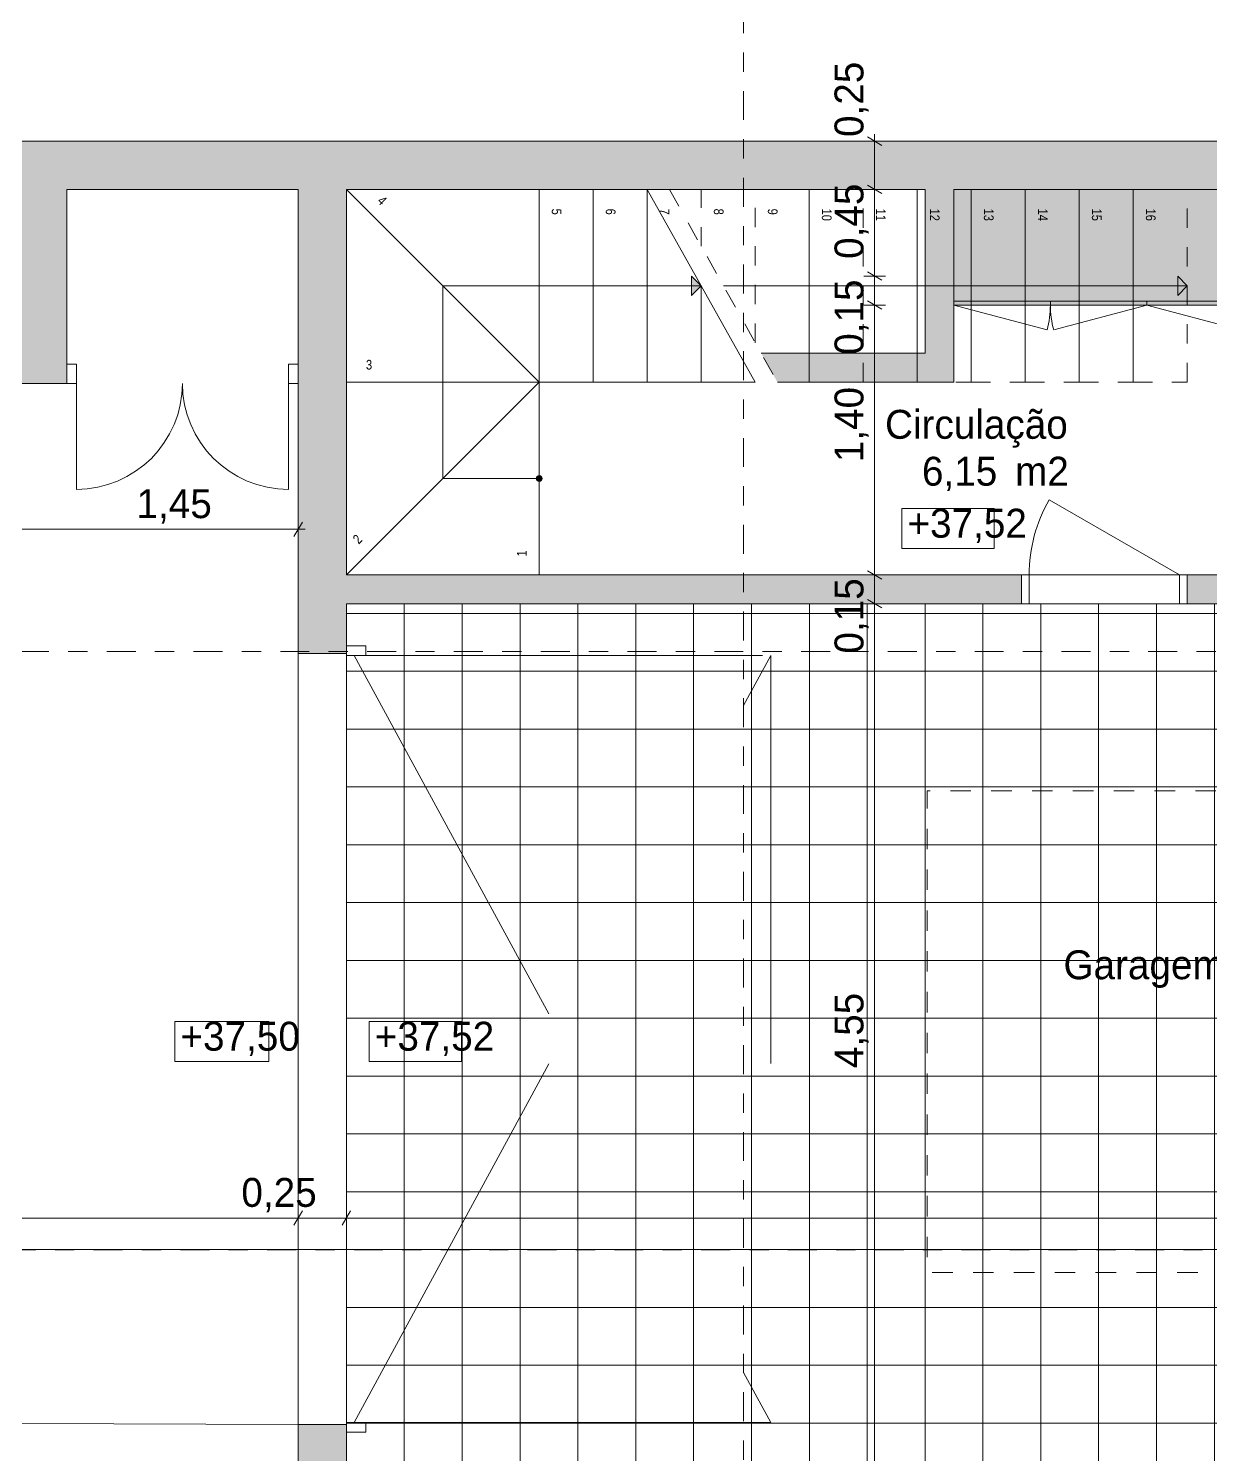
# Model space of a CAD drawing. Header units: metres. Extents: x -111189 to -108577, y -72951 to -72647.
# Drawn here: x -110740.71 to -110734.58, y -72934.82 to -72927.42 of the extents above; entities that cross this region are included whole.
import ezdxf

# ---------------------------------------------------------------- set-up
doc = ezdxf.new("R2010")
doc.units = ezdxf.units.M
doc.header["$MEASUREMENT"] = 0
doc.set_wipeout_variables(frame=1)
for name, pattern in [('Dashed', [0.423333, 0.211667, -0.211667]), ('Dot & Dashed', [0.670278, 0.3175, -0.176389, 0, -0.176389]), ('OTK - Tracejado', [0.08, 0.04, -0.04]), ('OTK - Traço Ponto', [0.2, 0.1, -0.05, 0, -0.05]), ('OTK - Traço Ponto CORTES_ALÇ', [0.6, 0.3, -0.15, 0, -0.15]), ('Wipeout_Contour', [1, 0, -1])]:
    doc.linetypes.add(name, pattern=pattern)
for name, color, linetype in [('Planta Piso -1_1_0', 7, 'Continuous'), ('Planta Piso -1_1_00 - DESENHO 2D', 7, 'Continuous'), ('Planta Piso -1_1_01 - TERRENO PROPOSTO', 7, 'Continuous'), ('Planta Piso -1_1_03 - COBERTURA', 7, 'Continuous'), ('Planta Piso -1_1_03 - LAJES', 7, 'Continuous'), ('Planta Piso -1_1_06 - ESCADA INTERIOR', 7, 'Continuous'), ('Planta Piso -1_1_06 - ESCADAS _ GUARDAS', 7, 'Continuous'), ('Planta Piso -1_1_07 - MUROS', 7, 'Continuous'), ('Planta Piso -1_1_08 - EQUIPAMENTO FIXO', 7, 'Continuous'), ('Planta Piso -1_1_11 - ZONA_ÁREA', 7, 'Continuous'), ('Planta Piso -1_1_12 - COTAS ALTIMÉTRICAS', 7, 'Continuous'), ('Planta Piso -1_1_12 - COTAS GERAIS', 7, 'Continuous'), ('Planta Piso -1_1_14 - CORTES.Marcadores', 7, 'Continuous')]:
    doc.layers.add(name, color=color, linetype=linetype)
doc.styles.add('ESTILO_GERADO_1', font='ARIALN.TTF')
doc.styles.add('ESTILO_GERADO_3', font='AGENCYR.TTF')

msp = doc.modelspace()

# ---------------------------------------------------------------- hatches: boundary and pattern name
at = {"layer": 'Planta Piso -1_1_03 - LAJES', "linetype": 'Continuous', "lineweight": 9, "transparency": 33554546}
h = msp.add_hatch(dxfattribs=at)
h.set_pattern_fill('GRID_30X30_0001', color=253, style=0, pattern_type=2)
h.set_pattern_definition([(4e-07, (-110739.05865, -72934.95392), (-2e-09, 0.3), []), (90, (-110739.05865, -72934.95392), (0.3, 2e-09), [])])
h.paths.add_polyline_path([(-110739.0587, -72934.9539), (-110734.0587, -72934.9539), (-110734.0587, -72937.6589), (-110729.6087, -72937.6589), (-110729.6087, -72928.2539), (-110731.6087, -72928.2539), (-110731.6087, -72930.4039), (-110732.6587, -72930.4039), (-110739.0587, -72930.4039)])
at = {"layer": 'Planta Piso -1_1_06 - ESCADA INTERIOR', "linetype": 'Continuous', "lineweight": 13}
for points in [[(-110737.2187, -72928.7539), (-110737.2687, -72928.7039), (-110737.2687, -72928.8039)], [(-110734.6987, -72928.7539), (-110734.7487, -72928.7039), (-110734.7487, -72928.8039)], [(-110738.0587, -72929.7389, 1), (-110738.0587, -72929.7689, 1)]]:
    msp.add_hatch(color=7, dxfattribs=at).paths.add_polyline_path(points)
at = {"layer": 'Planta Piso -1_1_06 - ESCADAS _ GUARDAS', "linetype": 'Continuous', "lineweight": 13}
for points in [[(-110739.3087, -72928.2847), (-110740.5087, -72928.2847), (-110740.5087, -72928.5647), (-110739.3087, -72928.5647)], [(-110739.9087, -72928.5647), (-110739.8587, -72928.5147), (-110739.9587, -72928.5147)], [(-110739.9087, -72928.5647), (-110739.8587, -72928.5147), (-110739.9587, -72928.5147)]]:
    msp.add_hatch(color=255, dxfattribs=at).paths.add_polyline_path(points)
at = {"layer": 'Planta Piso -1_1_07 - MUROS', "linetype": 'Continuous', "lineweight": 0, "true_color": 0x939598}
h = msp.add_hatch(color=252, dxfattribs=at)
h.paths.add_polyline_path([(-110736.32, -72928.0039), (-110736.5406, -72928.0039), (-110736.9991, -72928.0039), (-110736.9991, -72928.2539), (-110736.32, -72928.2539)])
h.paths.add_polyline_path([(-110732.2587, -72928.0039), (-110736.32, -72928.0039), (-110736.32, -72928.2539), (-110736.0587, -72928.2539), (-110732.2587, -72928.2539)])
h.paths.add_polyline_path([(-110733.7587, -72928.2539), (-110733.9087, -72928.2539), (-110733.9087, -72929.3439), (-110733.7587, -72929.3439), (-110733.7587, -72929.3219)])
h.paths.add_polyline_path([(-110731.6087, -72928.2539), (-110731.7587, -72928.2539), (-110731.7587, -72930.2539), (-110732.2587, -72930.2539), (-110732.2587, -72930.4039), (-110731.6087, -72930.4039), (-110731.6087, -72930.2539)])
h.paths.add_polyline_path([(-110732.2587, -72930.2539), (-110733.7587, -72930.2539), (-110733.7587, -72930.2039), (-110733.9087, -72930.2039), (-110733.9087, -72930.2139), (-110733.9087, -72930.2539), (-110734.6987, -72930.2539), (-110734.6987, -72930.4039), (-110732.6587, -72930.4039), (-110732.2587, -72930.4039)])
h.paths.add_polyline_path([(-110735.5587, -72930.2539), (-110735.5807, -72930.2539), (-110736.32, -72930.2539), (-110736.32, -72930.4039), (-110735.5587, -72930.4039)])
h.paths.add_polyline_path([(-110736.9991, -72930.2539), (-110738.0587, -72930.2539), (-110738.0587, -72930.2539), (-110739.0587, -72930.2539), (-110739.0587, -72930.4039), (-110736.9991, -72930.4039)])
h.paths.add_polyline_path([(-110736.32, -72930.2539), (-110736.3762, -72930.2539), (-110736.9991, -72930.2539), (-110736.9991, -72930.4039), (-110736.32, -72930.4039)])
h.paths.add_polyline_path([(-110731.1241, -72928.0039), (-110731.3748, -72928.0039), (-110732.2587, -72928.0039), (-110732.2587, -72928.2539), (-110731.1241, -72928.2539)])
h.paths.add_polyline_path([(-110729.3587, -72928.0039), (-110731.1241, -72928.0039), (-110731.1241, -72928.2539), (-110729.3587, -72928.2539)])
h.paths.add_polyline_path([(-110729.3587, -72928.2539), (-110729.6087, -72928.2539), (-110729.6087, -72930.6507), (-110729.3587, -72930.6507)])
h.paths.add_polyline_path([(-110729.3587, -72930.6507), (-110729.6087, -72930.6507), (-110729.6087, -72933.5902), (-110729.3587, -72933.5902)])
h.paths.add_polyline_path([(-110729.3587, -72933.5902), (-110729.6087, -72933.5902), (-110729.6087, -72933.6465), (-110729.6087, -72933.7544), (-110729.3587, -72933.7544)])
h.paths.add_polyline_path([(-110729.3587, -72937.6589), (-110729.3587, -72935.2039), (-110729.3587, -72935.0343), (-110729.3587, -72933.7544), (-110729.6087, -72933.7544), (-110729.6087, -72935.2039), (-110729.6087, -72937.6589), (-110730.7091, -72937.6589), (-110730.7091, -72937.6989), (-110730.7091, -72937.7589), (-110730.7091, -72937.9089), (-110729.3587, -72937.9089)])
h.paths.add_polyline_path([(-110732.708, -72937.7589), (-110732.708, -72937.6989), (-110732.708, -72937.6589), (-110734.0587, -72937.6589), (-110734.0587, -72934.9539), (-110735.0987, -72934.9539), (-110735.0987, -72935.1039), (-110734.3087, -72935.1039), (-110734.3087, -72937.9039), (-110735.6842, -72937.9039), (-110735.6842, -72937.9439), (-110735.6842, -72938.0039), (-110735.6842, -72938.1539), (-110734.3087, -72938.1539), (-110734.0587, -72938.1539), (-110734.0587, -72937.9089), (-110732.708, -72937.9089)])
h.paths.add_polyline_path([(-110737.6831, -72938.0039), (-110737.6831, -72937.9439), (-110737.6831, -72937.9039), (-110739.0587, -72937.9039), (-110739.0587, -72937.392), (-110739.0987, -72937.392), (-110739.1587, -72937.392), (-110739.3087, -72937.392), (-110739.3087, -72938.1512), (-110739.1587, -72938.1512), (-110737.6831, -72938.1535)])
h.paths.add_polyline_path([(-110731.1249, -72933.4428), (-110731.1249, -72931.7371), (-110731.4197, -72931.7371), (-110731.4197, -72933.4428)], flags=9)
h.paths.add_polyline_path([(-110729.9525, -72933.6263), (-110729.6031, -72933.6263), (-110729.6031, -72933.3315), (-110729.9525, -72933.3315)], flags=9)
h.paths.add_polyline_path([(-110740.1458, -72936.8647), (-110739.8354, -72936.8647), (-110739.8354, -72936.5699), (-110740.1458, -72936.5699)], flags=9)
h.paths.add_polyline_path([(-110739.5481, -72938.3731), (-110739.5481, -72938.0232), (-110739.8428, -72938.0232), (-110739.8428, -72938.3731)], flags=9)
h.paths.add_polyline_path([(-110740.1458, -72939.0785), (-110739.8354, -72939.0785), (-110739.8354, -72938.7837), (-110740.1458, -72938.7837)], flags=9)
h.paths.add_polyline_path([(-110738.6592, -72939.0785), (-110738.3464, -72939.0785), (-110738.3464, -72938.7837), (-110738.6592, -72938.7837)], flags=9)
h.paths.add_polyline_path([(-110740.6773, -72938.6408), (-110740.5886, -72938.6408), (-110740.5886, -72938.5367), (-110740.6773, -72938.5367)], flags=9)
h.paths.add_polyline_path([(-110740.6773, -72938.9208), (-110740.5886, -72938.9208), (-110740.5886, -72938.8167), (-110740.6773, -72938.8167)], flags=9)
h = msp.add_hatch(color=252, dxfattribs=at)
h.paths.add_polyline_path([(-110739.3087, -72928.0039), (-110740.5087, -72928.0039), (-110740.5087, -72928.2539), (-110739.3087, -72928.2539)])
h.paths.add_polyline_path([(-110739.0587, -72928.0039), (-110739.3087, -72928.0039), (-110739.3087, -72928.0047), (-110739.3087, -72928.2539), (-110739.0587, -72928.2539)])
h.paths.add_polyline_path([(-110739.0587, -72928.2539), (-110739.3087, -72928.2539), (-110739.3087, -72928.2847), (-110739.3087, -72930.6613), (-110739.0587, -72930.6613)])
h.paths.add_polyline_path([(-110736.9991, -72928.0039), (-110738.0847, -72928.0039), (-110739.0587, -72928.0039), (-110739.0587, -72928.2539), (-110738.0587, -72928.2539), (-110737.7787, -72928.2539), (-110737.4987, -72928.2539), (-110736.9991, -72928.2539)])
msp.add_hatch(color=252, dxfattribs=at).paths.add_polyline_path([(-110740.5087, -72928.2539), (-110740.7587, -72928.2539), (-110740.7587, -72929.2604), (-110740.5087, -72929.2604)])
h = msp.add_hatch(color=252, dxfattribs=at)
h.paths.add_polyline_path([(-110736.6587, -72929.1039), (-110736.908, -72929.1039), (-110736.824, -72929.2539), (-110736.6587, -72929.2539)])
h.paths.add_polyline_path([(-110736.3787, -72929.1039), (-110736.6587, -72929.1039), (-110736.6587, -72929.2539), (-110736.3787, -72929.2539)])
h.paths.add_polyline_path([(-110736.32, -72929.1039), (-110736.3787, -72929.1039), (-110736.3787, -72929.2539), (-110736.32, -72929.2539)])
h.paths.add_polyline_path([(-110736.0987, -72929.1039), (-110736.32, -72929.1039), (-110736.32, -72929.2539), (-110736.0987, -72929.2539)])
h.paths.add_polyline_path([(-110736.0587, -72929.1039), (-110736.0987, -72929.1039), (-110736.0987, -72929.2539), (-110736.0587, -72929.2539)])
h.paths.add_polyline_path([(-110735.9087, -72928.8539), (-110735.9087, -72928.8539), (-110735.9087, -72928.8339), (-110735.9087, -72928.7539), (-110736.0587, -72928.7539), (-110736.0587, -72929.2539), (-110735.9087, -72929.2539)])
h.paths.add_polyline_path([(-110735.9087, -72928.2539), (-110736.0587, -72928.2539), (-110736.0587, -72928.7539), (-110735.9087, -72928.7539)])
h.paths.add_polyline_path([(-110736.2839, -72929.1614), (-110736.2839, -72928.8486), (-110736.5787, -72928.8486), (-110736.5787, -72929.1614)], flags=9)
h.paths.add_polyline_path([(-110736.0605, -72928.3353), (-110736.0605, -72928.424), (-110735.9564, -72928.424), (-110735.9564, -72928.3353)], flags=9)
h = msp.add_hatch(color=252, dxfattribs=at)
h.paths.add_polyline_path([(-110739.0587, -72934.6613), (-110739.3087, -72934.6613), (-110739.3087, -72934.9539), (-110739.0587, -72934.9539)])
h.paths.add_polyline_path([(-110736.9991, -72934.9539), (-110739.3087, -72934.9539), (-110739.3087, -72935.1039), (-110736.9991, -72935.1039)])
h.paths.add_polyline_path([(-110736.32, -72934.9539), (-110736.9991, -72934.9539), (-110736.9991, -72935.1039), (-110736.32, -72935.1039)])
h.paths.add_polyline_path([(-110735.9587, -72934.9539), (-110736.32, -72934.9539), (-110736.32, -72935.1039), (-110735.9587, -72935.1039)])
h.paths.add_polyline_path([(-110739.0587, -72935.1039), (-110739.3087, -72935.1039), (-110739.3087, -72935.6158), (-110739.1587, -72935.6158), (-110739.0987, -72935.6158), (-110739.0587, -72935.6158)])
at = {"layer": 'Planta Piso -1_1_08 - EQUIPAMENTO FIXO', "linetype": 'Continuous', "lineweight": 13}
msp.add_hatch(color=254, dxfattribs=at).paths.add_polyline_path([(-110735.9087, -72928.8539), (-110733.9087, -72928.8539), (-110733.9087, -72928.2539), (-110735.9087, -72928.2539)])

# ---------------------------------------------------------------- linework, layer by layer
at = {"layer": 'Planta Piso -1_1_0', "color": 7, "linetype": 'Continuous', "lineweight": 13, "ltscale": 1000}
for p, q in [((-110734.7387, -72930.2539), (-110735.4142, -72929.8639)), ((-110735.5587, -72930.2539), (-110735.5807, -72930.2539)), ((-110735.5587, -72930.2539), (-110735.5807, -72930.2539)), ((-110735.5587, -72930.2539), (-110735.5807, -72930.2539)), ((-110735.5587, -72930.4039), (-110735.5587, -72930.2539)), ((-110735.5187, -72930.2539), (-110735.5587, -72930.2539)), ((-110735.5587, -72930.2539), (-110735.5587, -72930.4039)), ((-110735.5587, -72930.4039), (-110735.5587, -72930.2539)), ((-110735.5587, -72930.4039), (-110735.5587, -72930.2539)), ((-110735.5187, -72930.4039), (-110735.5187, -72930.2539)), ((-110734.6987, -72930.2539), (-110734.7387, -72930.2539)), ((-110734.7387, -72930.2539), (-110734.7387, -72930.4039)), ((-110734.6987, -72930.2539), (-110734.6767, -72930.2539)), ((-110734.6987, -72930.4039), (-110734.6987, -72930.2539)), ((-110734.6987, -72930.4039), (-110734.6987, -72930.2539)), ((-110734.6987, -72930.4039), (-110734.6987, -72930.2539)), ((-110734.6987, -72930.4039), (-110734.6987, -72930.2539)), ((-110734.6987, -72930.2539), (-110734.6767, -72930.2539)), ((-110734.6987, -72930.2539), (-110734.6767, -72930.2539)), ((-110735.5587, -72930.4039), (-110735.5687, -72930.4039)), ((-110735.5587, -72930.4039), (-110735.5687, -72930.4039)), ((-110735.5587, -72930.4039), (-110735.5687, -72930.4039)), ((-110735.5587, -72930.4039), (-110735.5187, -72930.4039)), ((-110734.7387, -72930.4039), (-110734.6987, -72930.4039)), ((-110734.6987, -72930.4039), (-110734.6887, -72930.4039)), ((-110734.6987, -72930.4039), (-110734.6887, -72930.4039)), ((-110734.6987, -72930.4039), (-110734.6887, -72930.4039)), ((-110738.9587, -72930.6213), (-110739.0587, -72930.6213)), ((-110739.0587, -72930.6213), (-110739.0587, -72930.6713)), ((-110739.0587, -72930.6713), (-110738.9587, -72930.6713)), ((-110739.0587, -72934.6513), (-110739.0587, -72930.6713)), ((-110738.9587, -72930.6713), (-110738.9587, -72930.6213)), ((-110739.0587, -72934.6513), (-110739.0587, -72934.7013)), ((-110738.9587, -72934.6513), (-110739.0587, -72934.6513)), ((-110738.9587, -72934.7013), (-110738.9587, -72934.6513)), ((-110739.0587, -72934.7013), (-110738.9587, -72934.7013))]:
    msp.add_line(p, q, dxfattribs=at)
at = {"layer": 'Planta Piso -1_1_0', "color": 7, "linetype": 'Dashed', "lineweight": 13, "ltscale": 10}
for p, q in [((-110739.0187, -72930.6713), (-110736.8587, -72930.6713)), ((-110739.0187, -72934.6513), (-110736.8587, -72930.6713)), ((-110739.0187, -72930.6713), (-110736.8587, -72934.6513)), ((-110736.8587, -72930.6713), (-110736.8587, -72934.6513)), ((-110736.8587, -72934.6513), (-110739.0187, -72934.6513))]:
    msp.add_line(p, q, dxfattribs=at)
at = {"layer": 'Planta Piso -1_1_0', "color": 7, "linetype": 'Continuous', "lineweight": 13, "ltscale": 1000, "flags": 128}
for points in [[(-110729.6087, -72928.0039), (-110739.0587, -72928.0039)], [(-110739.0587, -72928.2539), (-110736.0587, -72928.2539)], [(-110739.0587, -72930.2539), (-110739.0587, -72928.2539)], [(-110736.0587, -72928.2539), (-110736.0587, -72929.1039)], [(-110735.9087, -72928.2539), (-110733.9087, -72928.2539)], [(-110735.9087, -72928.8539), (-110735.9087, -72928.2539)], [(-110735.9087, -72928.2539), (-110735.9087, -72929.2539)], [(-110738.0587, -72929.2539), (-110738.0587, -72928.8539)], [(-110736.0587, -72929.1039), (-110736.908, -72929.1039)], [(-110738.0587, -72929.2539), (-110738.2087, -72929.2539)], [(-110735.9087, -72929.2539), (-110736.824, -72929.2539)], [(-110735.5587, -72930.2539), (-110739.0587, -72930.2539)], [(-110733.9087, -72930.2539), (-110734.6987, -72930.2539)], [(-110739.0587, -72930.4039), (-110735.5587, -72930.4039)], [(-110739.0587, -72930.6613), (-110739.0587, -72930.4039)], [(-110734.6987, -72930.4039), (-110731.6087, -72930.4039)], [(-110739.0587, -72934.9539), (-110739.0587, -72934.6613)]]:
    msp.add_lwpolyline(points, dxfattribs=at)
at = {"layer": 'Planta Piso -1_1_0', "color": 7, "linetype": 'Continuous', "lineweight": 13, "ltscale": 1000}
msp.add_arc((-110734.7387, -72930.2539), 0.78, 150, 180, dxfattribs=at)
at = {"layer": 'Planta Piso -1_1_00 - DESENHO 2D', "color": 252, "linetype": 'Dashed', "lineweight": 9, "ltscale": 0.5, "flags": 128}
msp.add_lwpolyline([(-110731.0467, -72933.8734), (-110736.0467, -72933.8734), (-110736.0467, -72931.3734), (-110731.0467, -72931.3734)], close=True, dxfattribs=at)
at = {"layer": 'Planta Piso -1_1_01 - TERRENO PROPOSTO', "color": 7, "linetype": 'Continuous', "lineweight": 13, "ltscale": 10, "flags": 128}
msp.add_lwpolyline([(-110740.9692, -72928.0039), (-110740.5087, -72928.0039), (-110739.3046, -72928.0039), (-110739.0627, -72928.0039), (-110738.859, -72928.0039), (-110738.4353, -72928.0039), (-110738.0847, -72928.0039), (-110736.977, -72928.0039), (-110736.8102, -72928.0039), (-110736.5406, -72928.0039), (-110735.5129, -72928.0039), (-110735.2387, -72928.0039), (-110735.0953, -72928.0039), (-110734.8694, -72928.0039), (-110734.6443, -72928.0039), (-110734.4991, -72928.0039)], dxfattribs=at)
at = {"layer": 'Planta Piso -1_1_03 - COBERTURA', "color": 7, "linetype": 'Dot & Dashed', "lineweight": 13, "ltscale": 10}
for p, q in [((-110739.0587, -72930.2539), (-110739.0587, -72929.8539)), ((-110739.0587, -72933.7539), (-110739.0587, -72930.4039))]:
    msp.add_line(p, q, dxfattribs=at)
at = {"layer": 'Planta Piso -1_1_03 - LAJES', "color": 7, "linetype": 'Continuous', "lineweight": 13, "ltscale": 1000, "flags": 128}
for points in [[(-110739.3087, -72928.0039), (-110739.3087, -72928.0039), (-110729.3587, -72928.0039), (-110729.3587, -72937.9089), (-110734.0587, -72937.9089), (-110734.0587, -72938.1627), (-110739.3087, -72938.1627), (-110739.3087, -72928.2539)], [(-110736.0587, -72928.2539), (-110739.0587, -72928.2539), (-110739.0587, -72930.2539), (-110733.9087, -72930.2539), (-110733.9087, -72928.2539), (-110735.9087, -72928.2539)]]:
    msp.add_lwpolyline(points, dxfattribs=at)
msp.add_lwpolyline([(-110739.0587, -72934.9539), (-110734.0587, -72934.9539), (-110734.0587, -72937.6589), (-110729.6087, -72937.6589), (-110729.6087, -72928.2539), (-110731.6087, -72928.2539), (-110731.6087, -72930.4039), (-110732.6587, -72930.4039), (-110739.0587, -72930.4039)], close=True, dxfattribs=at)
at = {"layer": 'Planta Piso -1_1_06 - ESCADA INTERIOR', "color": 7, "linetype": 'Continuous', "lineweight": 13, "ltscale": 1000}
for p, q in [((-110739.0587, -72928.2539), (-110739.0587, -72929.2539)), ((-110738.0587, -72929.2539), (-110739.0587, -72928.2539)), ((-110738.0587, -72928.2539), (-110739.0587, -72928.2539)), ((-110739.0587, -72928.2539), (-110738.0587, -72929.2539)), ((-110738.0587, -72929.2539), (-110738.0587, -72928.2539)), ((-110738.0587, -72928.2539), (-110738.0587, -72929.2539)), ((-110737.7787, -72928.2539), (-110738.0587, -72928.2539)), ((-110737.7787, -72929.2539), (-110737.7787, -72928.2539)), ((-110737.4987, -72928.2539), (-110737.7787, -72928.2539)), ((-110737.7787, -72928.2539), (-110737.7787, -72929.2539)), ((-110737.4987, -72929.2539), (-110737.4987, -72928.2539)), ((-110737.4987, -72928.2539), (-110737.4987, -72929.2539)), ((-110738.5587, -72929.7539), (-110738.5587, -72928.7539)), ((-110738.5587, -72928.7539), (-110737.2187, -72928.7539)), ((-110737.2187, -72929.2539), (-110737.2187, -72928.7539)), ((-110737.2187, -72928.7539), (-110737.2187, -72929.2539)), ((-110738.0587, -72929.2539), (-110739.0587, -72930.2539)), ((-110739.0587, -72929.2539), (-110739.0587, -72930.2539)), ((-110739.0587, -72930.2539), (-110738.0587, -72929.2539)), ((-110738.0587, -72929.2539), (-110739.0587, -72929.2539)), ((-110739.0587, -72929.2539), (-110738.0587, -72929.2539)), ((-110738.0587, -72930.2539), (-110738.0587, -72929.2539)), ((-110738.0587, -72929.2539), (-110738.0586, -72929.2539)), ((-110738.0586, -72929.2539), (-110737.7787, -72929.2539)), ((-110737.7787, -72929.2539), (-110737.4987, -72929.2539)), ((-110737.4987, -72929.2539), (-110737.2187, -72929.2539)), ((-110737.2187, -72929.2539), (-110736.9387, -72929.2539)), ((-110738.0587, -72929.7539), (-110738.5587, -72929.7539)), ((-110739.0587, -72930.2539), (-110738.0587, -72930.2539))]:
    msp.add_line(p, q, dxfattribs=at)
at = {"layer": 'Planta Piso -1_1_06 - ESCADA INTERIOR', "color": 7, "linetype": 'OTK - Traço Ponto', "lineweight": 13, "ltscale": 1000}
msp.add_line((-110737.4987, -72928.2539), (-110736.9387, -72929.2539), dxfattribs=at)
at = {"layer": 'Planta Piso -1_1_06 - ESCADA INTERIOR', "color": 7, "linetype": 'OTK - Tracejado', "lineweight": 5, "ltscale": 1000}
for p, q in [((-110737.2187, -72928.2539), (-110737.384, -72928.2539)), ((-110736.9387, -72928.2539), (-110737.2187, -72928.2539)), ((-110736.6587, -72928.2539), (-110736.9387, -72928.2539)), ((-110736.3787, -72928.2539), (-110736.6587, -72928.2539)), ((-110736.0987, -72928.2539), (-110736.3787, -72928.2539)), ((-110736.0587, -72928.2539), (-110736.0987, -72928.2539)), ((-110735.8187, -72928.2539), (-110735.9087, -72928.2539)), ((-110735.5387, -72928.2539), (-110735.8187, -72928.2539)), ((-110735.2587, -72928.2539), (-110735.5387, -72928.2539)), ((-110734.9787, -72928.2539), (-110735.2587, -72928.2539)), ((-110734.6987, -72928.2539), (-110734.9787, -72928.2539)), ((-110737.104, -72928.7539), (-110734.9787, -72928.7539)), ((-110734.9787, -72928.7539), (-110734.6987, -72928.7539))]:
    msp.add_line(p, q, dxfattribs=at)
at = {"layer": 'Planta Piso -1_1_06 - ESCADA INTERIOR', "color": 7, "linetype": 'OTK - Traço Ponto', "lineweight": 5, "ltscale": 0.5}
for p, q in [((-110737.384, -72928.2539), (-110736.824, -72929.2539)), ((-110737.2187, -72928.5493), (-110737.2187, -72928.2539)), ((-110736.9387, -72929.0493), (-110736.9387, -72928.2539)), ((-110736.6587, -72929.2539), (-110736.6587, -72928.2539)), ((-110736.6587, -72928.2539), (-110736.6587, -72929.2539)), ((-110736.3787, -72929.2539), (-110736.3787, -72928.2539)), ((-110736.0987, -72929.2539), (-110736.0987, -72928.2539)), ((-110736.0987, -72928.2539), (-110736.0987, -72929.2539)), ((-110735.8187, -72929.2539), (-110735.8187, -72928.2539)), ((-110735.8187, -72928.2539), (-110735.8187, -72929.2539)), ((-110735.5387, -72929.2539), (-110735.5387, -72928.2539)), ((-110735.5387, -72928.2539), (-110735.5387, -72929.2539)), ((-110735.2587, -72929.2539), (-110735.2587, -72928.2539)), ((-110735.2587, -72928.2539), (-110735.2587, -72929.2539)), ((-110734.9787, -72929.2539), (-110734.9787, -72928.2539)), ((-110734.9787, -72928.2539), (-110734.9787, -72929.2539)), ((-110734.6987, -72929.2539), (-110734.6987, -72928.2539)), ((-110736.824, -72929.2539), (-110736.6587, -72929.2539)), ((-110736.6587, -72929.2539), (-110736.3787, -72929.2539)), ((-110736.3787, -72929.2539), (-110736.0987, -72929.2539)), ((-110736.0987, -72929.2539), (-110735.8187, -72929.2539)), ((-110735.8187, -72929.2539), (-110735.5387, -72929.2539)), ((-110735.5387, -72929.2539), (-110735.2587, -72929.2539)), ((-110735.2587, -72929.2539), (-110734.9787, -72929.2539)), ((-110734.9787, -72929.2539), (-110734.6987, -72929.2539))]:
    msp.add_line(p, q, dxfattribs=at)
at = {"layer": 'Planta Piso -1_1_06 - ESCADA INTERIOR', "color": 7, "linetype": 'Continuous', "lineweight": 13, "ltscale": 1000, "flags": 128}
msp.add_lwpolyline([(-110737.2187, -72928.7539), (-110737.2687, -72928.7039), (-110737.2687, -72928.8039)], close=True, dxfattribs=at)
at = {"layer": 'Planta Piso -1_1_06 - ESCADA INTERIOR', "color": 7, "linetype": 'OTK - Tracejado', "lineweight": 5, "ltscale": 1000, "flags": 128}
msp.add_lwpolyline([(-110734.6987, -72928.7539), (-110734.7487, -72928.7039), (-110734.7487, -72928.8039)], close=True, dxfattribs=at)
at = {"layer": 'Planta Piso -1_1_06 - ESCADA INTERIOR', "color": 7, "linetype": 'Continuous', "lineweight": 13, "ltscale": 1000, "flags": 128}
msp.add_lwpolyline([(-110738.0587, -72929.7389, 1), (-110738.0587, -72929.7689, 1)], format="xyb", close=True, dxfattribs=at)
at = {"layer": 'Planta Piso -1_1_06 - ESCADAS _ GUARDAS', "color": 7, "linetype": 'Continuous', "lineweight": 13, "ltscale": 1000}
for p, q in [((-110739.3087, -72928.0039), (-110739.3087, -72928.0047)), ((-110740.5087, -72928.2539), (-110740.5087, -72928.2847)), ((-110740.5087, -72928.2847), (-110739.3087, -72928.2847)), ((-110739.3087, -72928.2847), (-110740.5087, -72928.2847)), ((-110740.5087, -72928.2847), (-110740.5087, -72928.5647)), ((-110739.9087, -72928.2847), (-110739.9087, -72928.5647)), ((-110739.3087, -72928.2847), (-110739.3087, -72928.2539)), ((-110739.3087, -72928.5647), (-110739.3087, -72928.2847)), ((-110740.5087, -72928.5647), (-110739.3087, -72928.5647))]:
    msp.add_line(p, q, dxfattribs=at)
at = {"layer": 'Planta Piso -1_1_06 - ESCADAS _ GUARDAS', "color": 7, "linetype": 'OTK - Tracejado', "lineweight": 5, "ltscale": 1000}
msp.add_line((-110739.9087, -72928.2847), (-110739.9087, -72928.5647), dxfattribs=at)
at = {"layer": 'Planta Piso -1_1_06 - ESCADAS _ GUARDAS', "color": 7, "linetype": 'Continuous', "lineweight": 13, "ltscale": 1000, "flags": 128}
msp.add_lwpolyline([(-110739.9087, -72928.5647), (-110739.8587, -72928.5147), (-110739.9587, -72928.5147)], close=True, dxfattribs=at)
at = {"layer": 'Planta Piso -1_1_06 - ESCADAS _ GUARDAS', "color": 7, "linetype": 'OTK - Tracejado', "lineweight": 5, "ltscale": 1000, "flags": 128}
msp.add_lwpolyline([(-110739.9087, -72928.5647), (-110739.8587, -72928.5147), (-110739.9587, -72928.5147)], close=True, dxfattribs=at)
at = {"layer": 'Planta Piso -1_1_08 - EQUIPAMENTO FIXO', "color": 7, "linetype": 'Continuous', "lineweight": 13, "ltscale": 1000}
for p, q in [((-110735.9087, -72928.8339), (-110733.9087, -72928.8339)), ((-110735.9087, -72928.8539), (-110735.9087, -72928.8339)), ((-110735.9087, -72928.8539), (-110735.4257, -72928.9833)), ((-110735.4087, -72928.8539), (-110735.4087, -72928.8339)), ((-110734.9087, -72928.8539), (-110735.3916, -72928.9833)), ((-110734.9087, -72928.8539), (-110734.9087, -72928.8339)), ((-110734.9087, -72928.8539), (-110734.4257, -72928.9833))]:
    msp.add_line(p, q, dxfattribs=at)
at = {"layer": 'Planta Piso -1_1_08 - EQUIPAMENTO FIXO', "color": 7, "linetype": 'Continuous', "lineweight": 13, "ltscale": 1000, "flags": 128}
msp.add_lwpolyline([(-110735.9087, -72928.8539), (-110733.9087, -72928.8539), (-110733.9087, -72928.2539), (-110735.9087, -72928.2539)], close=True, dxfattribs=at)
at = {"layer": 'Planta Piso -1_1_08 - EQUIPAMENTO FIXO', "color": 7, "linetype": 'Continuous', "lineweight": 13, "ltscale": 1000}
for centre, start, end in [((-110735.9087, -72928.8539), 345, 360), ((-110734.9087, -72928.8539), 180, 195)]:
    msp.add_arc(centre, 0.5, start, end, dxfattribs=at)
at = {"layer": 'Planta Piso -1_1_12 - COTAS ALTIMÉTRICAS', "color": 7, "linetype": 'Continuous', "lineweight": 5, "ltscale": 1000, "flags": 128}
for points in [[(-110736.1782, -72930.1173), (-110735.7005, -72930.1173), (-110735.7005, -72929.9102), (-110736.1782, -72929.9102)], [(-110738.9399, -72932.7784), (-110738.4622, -72932.7784), (-110738.4622, -72932.5713), (-110738.9399, -72932.5713)]]:
    msp.add_lwpolyline(points, close=True, dxfattribs=at)
at = {"layer": 'Planta Piso -1_1_12 - COTAS GERAIS', "color": 7, "linetype": 'Continuous', "lineweight": 5, "ltscale": 1000}
for p, q in [((-110736.2637, -72928.0039), (-110736.3762, -72928.0039)), ((-110736.2825, -72928.0256), (-110736.3575, -72927.9823)), ((-110736.32, -72928.0039), (-110736.32, -72927.9672)), ((-110736.32, -72928.2539), (-110736.32, -72928.0039)), ((-110736.3575, -72928.2323), (-110736.2825, -72928.2756)), ((-110736.2637, -72928.2539), (-110736.3762, -72928.2539)), ((-110736.32, -72928.7039), (-110736.32, -72928.2539)), ((-110736.3575, -72928.6823), (-110736.2825, -72928.7256)), ((-110736.2637, -72928.7039), (-110736.3762, -72928.7039)), ((-110736.32, -72928.8539), (-110736.32, -72928.7039)), ((-110736.3575, -72928.8323), (-110736.2825, -72928.8756)), ((-110736.2637, -72928.8539), (-110736.3762, -72928.8539)), ((-110736.32, -72930.2539), (-110736.32, -72928.8539)), ((-110736.3575, -72930.2323), (-110736.2825, -72930.2756)), ((-110736.2637, -72930.2539), (-110736.3762, -72930.2539)), ((-110736.32, -72930.4039), (-110736.32, -72930.2539)), ((-110736.3575, -72930.3823), (-110736.2825, -72930.4256)), ((-110736.2637, -72930.4039), (-110736.3762, -72930.4039)), ((-110736.32, -72934.9539), (-110736.32, -72930.4039)), ((-110739.037, -72933.5527), (-110739.0803, -72933.6277)), ((-110739.0587, -72933.6465), (-110739.0587, -72933.534)), ((-110739.0587, -72933.5902), (-110729.6087, -72933.5902))]:
    msp.add_line(p, q, dxfattribs=at)
at = {"layer": 'Planta Piso -1_1_14 - CORTES.Marcadores', "color": 7, "linetype": 'OTK - Traço Ponto CORTES_ALÇ', "lineweight": 5, "ltscale": 0.5}
msp.add_line((-110736.9991, -72921.444), (-110736.9991, -72943.4197), dxfattribs=at)

# ---------------------------------------------------------------- texts
at = {"layer": 'Planta Piso -1_1_06 - ESCADA INTERIOR', "color": 7, "linetype": 'Continuous', "lineweight": 13, "char_height": 0.05, "attachment_point": 4, "style": 'ESTILO_GERADO_1'}
for s, insert, rotation in [('\\A1;{\\pql;\\fArial Narrow|b0|i0|c0|p0;\\W1.000000;4}', (-110738.8842, -72928.3007), 315), ('\\A1;{\\pql;\\fArial Narrow|b0|i0|c0|p0;\\W1.000000;5}', (-110737.9691, -72928.3539), 270), ('\\A1;{\\pql;\\fArial Narrow|b0|i0|c0|p0;\\W1.000000;6}', (-110737.6887, -72928.3539), 270), ('\\A1;{\\pql;\\fArial Narrow|b0|i0|c0|p0;\\W1.000000;7}', (-110737.4087, -72928.3539), 270), ('\\A1;{\\pql;\\fArial Narrow|b0|i0|c0|p0;\\W1.000000;8}', (-110737.1287, -72928.3539), 270), ('\\A1;{\\pql;\\fArial Narrow|b0|i0|c0|p0;\\W1.000000;9}', (-110736.8487, -72928.3539), 270), ('\\A1;{\\pql;\\fArial Narrow|b0|i0|c0|p0;\\W1.000000;10}', (-110736.5687, -72928.3539), 270), ('\\A1;{\\pql;\\fArial Narrow|b0|i0|c0|p0;\\W1.000000;11}', (-110736.2883, -72928.3539), 270), ('\\A1;{\\pql;\\fArial Narrow|b0|i0|c0|p0;\\W1.000000;12}', (-110736.0083, -72928.3539), 270), ('\\A1;{\\pql;\\fArial Narrow|b0|i0|c0|p0;\\W1.000000;13}', (-110735.7287, -72928.3539), 270), ('\\A1;{\\pql;\\fArial Narrow|b0|i0|c0|p0;\\W1.000000;14}', (-110735.4483, -72928.3539), 270), ('\\A1;{\\pql;\\fArial Narrow|b0|i0|c0|p0;\\W1.000000;15}', (-110735.1687, -72928.3539), 270), ('\\A1;{\\pql;\\fArial Narrow|b0|i0|c0|p0;\\W1.000000;16}', (-110734.8887, -72928.3539), 270), ('\\A1;{\\pql;\\fArial Narrow|b0|i0|c0|p0;\\W1.000000;3}', (-110738.957, -72929.164), 360), ('\\A1;{\\pql;\\fArial Narrow|b0|i0|c0|p0;\\W1.000000;2}', (-110739.0126, -72930.08), 45), ('\\A1;{\\pql;\\fArial Narrow|b0|i0|c0|p0;\\W1.000000;1}', (-110738.149, -72930.1587), 90)]:
    msp.add_mtext(s, dxfattribs=dict(at, insert=insert, rotation=rotation))
at = {"layer": 'Planta Piso -1_1_06 - ESCADAS _ GUARDAS', "color": 7, "linetype": 'Continuous', "lineweight": 13, "char_height": 0.05, "attachment_point": 4, "rotation": 179.99999, "style": 'ESTILO_GERADO_1'}
for s, insert in [('\\A1;{\\pql;\\fArial Narrow|b0|i0|c0|p0;\\W1.000000;4}', (-110739.4287, -72928.3599)), ('\\A1;{\\pql;\\fArial Narrow|b0|i0|c0|p0;\\W1.000000;5}', (-110739.4287, -72928.6392))]:
    msp.add_mtext(s, dxfattribs=dict(at, insert=insert))
at = {"layer": 'Planta Piso -1_1_11 - ZONA_ÁREA', "color": 7, "linetype": 'Continuous', "lineweight": 5, "char_height": 0.15, "attachment_point": 1, "style": 'ESTILO_GERADO_3'}
for s, insert in [('\\A1;{\\pql;\\pt0;\\fAgency FB|b0|i0|c0|p0;\\W1.000000;Circulação}', (-110736.266, -72929.3978)), ('\\A1;{\\pql;\\pt0,24.1;\\fAgency FB|b0|i0|c0|p0;\\W1.000000;6,15\\fAgency FB|b0|i0|c0|p0;\\W1.000000;\\A1{\\H.66x;\\S^  ;}\\fAgency FB|b0|i0|c0|p0;\\W1.000000; m2\\fAgency FB|b0|i0|c0|p0;\\W1.000000;\\A1{\\H.66x;\\S^  ;}}', (-110736.0745, -72929.641)), ('\\A1;{\\pql;\\pt0;\\fAgency FB|b0|i0|c0|p0;\\W1.000000;Garagem - Área Técnica}', (-110735.3409, -72932.2014))]:
    msp.add_mtext(s, dxfattribs=dict(at, insert=insert))
at = {"layer": 'Planta Piso -1_1_12 - COTAS ALTIMÉTRICAS', "color": 7, "linetype": 'Continuous', "lineweight": 5, "char_height": 0.15, "width": 0.420546, "attachment_point": 7, "style": 'ESTILO_GERADO_3'}
for insert in [(-110736.1496, -72930.0888), (-110738.9113, -72932.7499)]:
    msp.add_mtext('\\A1;{\\pql;\\fAgency FB|b0|i0|c0|p0;\\W1.000000;+37,52}', dxfattribs=dict(at, insert=insert))
at = {"layer": 'Planta Piso -1_1_12 - COTAS GERAIS', "color": 7, "linetype": 'Continuous', "lineweight": 5, "char_height": 0.15, "attachment_point": 7, "rotation": 90, "style": 'ESTILO_GERADO_3'}
for s, insert, width in [('\\A1;{\\pql;\\fAgency FB|b0|i0|c0|p0;\\W1.000000;0,25}', (-110736.35, -72927.9822), 0.272699), ('\\A1;{\\pql;\\fAgency FB|b0|i0|c0|p0;\\W1.000000;0,45}', (-110736.35, -72928.6146), 0.271274), ('\\A1;{\\pql;\\fAgency FB|b0|i0|c0|p0;\\W1.000000;0,15}', (-110736.35, -72929.1119), 0.236309), ('\\A1;{\\pql;\\fAgency FB|b0|i0|c0|p0;\\W1.000000;1,40}', (-110736.35, -72929.6693), 0.230797), ('\\A1;{\\pql;\\fAgency FB|b0|i0|c0|p0;\\W1.000000;0,15}', (-110736.35, -72930.6619), 0.236309), ('\\A1;{\\pql;\\fAgency FB|b0|i0|c0|p0;\\W1.000000;4,55}', (-110736.35, -72932.8123), 0.266808)]:
    msp.add_mtext(s, dxfattribs=dict(at, insert=insert, width=width))

# ---------------------------------------------------------------- next in the draw order: wipeouts: each hides what was drawn before it
at = {"color": 254, "linetype": 'Wipeout_Contour', "lineweight": 0, "ltscale": 662999.493646}
msp.add_wipeout([(-110744.0922, -72934.6443), (-110739.3087, -72934.6613), (-110739.3087, -72928.2539), (-110744.0963, -72928.2539), (-110744.0733, -72929.3402)], dxfattribs=at).dxf.layer = 'Planta Piso -1_1_07 - MUROS'

# ---------------------------------------------------------------- next in the draw order: hatches: boundary and pattern name
at = {"layer": 'Planta Piso -1_1_07 - MUROS', "linetype": 'Continuous', "lineweight": 0, "true_color": 0x939598}
h = msp.add_hatch(color=252, dxfattribs=at)
h.paths.add_polyline_path([(-110740.7587, -72928.0039), (-110744.0963, -72928.0039), (-110744.0963, -72928.2539), (-110740.7587, -72928.2539), (-110740.7587, -72928.0039)])
h.paths.add_polyline_path([(-110740.5087, -72928.0039), (-110740.7587, -72928.0039), (-110740.7587, -72929.2604), (-110740.5087, -72929.2604), (-110740.5087, -72928.0039)])
h.paths.add_polyline_path([(-110739.4724, -72928.3077), (-110739.4724, -72928.3077), (-110739.4724, -72928.4118), (-110739.4724, -72928.4118)])

# ---------------------------------------------------------------- next in the draw order: linework, layer by layer
at = {"layer": 'Planta Piso -1_1_0', "color": 7, "linetype": 'Continuous', "lineweight": 13, "ltscale": 1000}
for p, q in [((-110740.5087, -72929.1604), (-110740.5087, -72929.0104)), ((-110740.5087, -72929.1604), (-110740.5087, -72929.0104)), ((-110739.3087, -72929.1604), (-110739.3087, -72929.0104)), ((-110739.3087, -72929.1604), (-110739.3087, -72929.0104)), ((-110740.5087, -72929.2604), (-110740.5087, -72929.1604)), ((-110740.5087, -72929.1604), (-110740.4587, -72929.1604)), ((-110740.5087, -72929.2604), (-110740.5087, -72929.1604)), ((-110740.5087, -72929.2604), (-110740.5087, -72929.1604)), ((-110740.5087, -72929.2604), (-110740.5087, -72929.1604)), ((-110740.4587, -72929.1604), (-110740.4587, -72929.2604)), ((-110739.3587, -72929.2604), (-110739.3587, -72929.1604)), ((-110739.3587, -72929.1604), (-110739.3087, -72929.1604)), ((-110739.3087, -72929.2604), (-110739.3087, -72929.1604)), ((-110739.3087, -72929.1604), (-110739.3087, -72929.2604)), ((-110739.3087, -72929.2604), (-110739.3087, -72929.1604)), ((-110739.3087, -72929.2604), (-110739.3087, -72929.1604)), ((-110740.4587, -72929.2604), (-110740.5087, -72929.2604)), ((-110740.4587, -72929.2604), (-110740.4587, -72929.8104)), ((-110739.3087, -72929.2604), (-110739.3587, -72929.2604)), ((-110739.3587, -72929.2604), (-110739.3587, -72929.8104)), ((-110739.3087, -72930.6613), (-110739.0587, -72930.6613)), ((-110739.3087, -72930.6613), (-110739.0587, -72930.6613))]:
    msp.add_line(p, q, dxfattribs=at)
at = {"layer": 'Planta Piso -1_1_0', "color": 7, "linetype": 'Continuous', "lineweight": 13, "ltscale": 1000, "flags": 128}
for points in [[(-110740.5087, -72928.2539), (-110739.3087, -72928.2539)], [(-110740.5087, -72929.0104), (-110740.5087, -72928.2539)], [(-110739.3087, -72928.2539), (-110739.3087, -72929.0104)], [(-110740.7587, -72929.2604), (-110740.5087, -72929.2604)], [(-110739.3087, -72929.2604), (-110739.3087, -72930.6613)]]:
    msp.add_lwpolyline(points, dxfattribs=at)
at = {"layer": 'Planta Piso -1_1_0', "color": 7, "linetype": 'Continuous', "lineweight": 13, "ltscale": 1000}
for centre, start, end in [((-110740.4587, -72929.2604), 270, 360), ((-110739.3587, -72929.2604), 180, 270)]:
    msp.add_arc(centre, 0.55, start, end, dxfattribs=at)
at = {"layer": 'Planta Piso -1_1_03 - COBERTURA', "color": 7, "linetype": 'Dot & Dashed', "lineweight": 13, "ltscale": 10}
for p, q in [((-110741.2906, -72933.7539), (-110739.3087, -72933.7539)), ((-110739.3087, -72933.7539), (-110739.0587, -72933.7539))]:
    msp.add_line(p, q, dxfattribs=at)
at = {"layer": 'Planta Piso -1_1_07 - MUROS', "color": 7, "linetype": 'Continuous', "lineweight": 13, "ltscale": 1000, "flags": 128}
msp.add_lwpolyline([(-110740.5087, -72928.2539), (-110739.3087, -72928.2539), (-110739.3087, -72934.6613), (-110744.0922, -72934.6443), (-110744.0733, -72929.3402), (-110744.0963, -72928.2539), (-110740.8087, -72928.2539)], dxfattribs=at)
at = {"layer": 'Planta Piso -1_1_12 - COTAS ALTIMÉTRICAS', "color": 7, "linetype": 'Continuous', "lineweight": 5, "ltscale": 1000, "flags": 128}
msp.add_lwpolyline([(-110739.9477, -72932.7784), (-110739.4615, -72932.7784), (-110739.4615, -72932.5713), (-110739.9477, -72932.5713)], close=True, dxfattribs=at)
at = {"layer": 'Planta Piso -1_1_12 - COTAS GERAIS', "color": 7, "linetype": 'Continuous', "lineweight": 5, "ltscale": 1000}
for p, q in [((-110739.3303, -72930.0549), (-110739.287, -72929.9799)), ((-110739.3087, -72930.0737), (-110739.3087, -72929.9612)), ((-110740.7587, -72930.0174), (-110739.3087, -72930.0174)), ((-110739.3087, -72930.0174), (-110739.272, -72930.0174)), ((-110739.287, -72933.5527), (-110739.3303, -72933.6277)), ((-110739.3087, -72933.6465), (-110739.3087, -72933.534)), ((-110744.0889, -72933.5902), (-110739.3087, -72933.5902)), ((-110739.3087, -72933.5902), (-110739.0587, -72933.5902))]:
    msp.add_line(p, q, dxfattribs=at)
at = {"layer": 'Planta Piso -1_1_14 - CORTES.Marcadores', "color": 7, "linetype": 'OTK - Traço Ponto CORTES_ALÇ', "lineweight": 5, "ltscale": 0.5}
for p, q in [((-110745.251, -72930.6507), (-110722.2486, -72930.6507)), ((-110745.3192, -72933.7544), (-110722.2486, -72933.7544))]:
    msp.add_line(p, q, dxfattribs=at)

# ---------------------------------------------------------------- next in the draw order: texts
at = {"layer": 'Planta Piso -1_1_12 - COTAS ALTIMÉTRICAS', "color": 7, "linetype": 'Continuous', "lineweight": 5, "insert": (-110739.9191, -72932.7499), "char_height": 0.15, "width": 0.429098, "attachment_point": 7, "style": 'ESTILO_GERADO_3'}
msp.add_mtext('\\A1;{\\pql;\\fAgency FB|b0|i0|c0|p0;\\W1.000000;+37,50}', dxfattribs=at)
at = {"layer": 'Planta Piso -1_1_12 - COTAS GERAIS', "color": 7, "linetype": 'Continuous', "lineweight": 5, "char_height": 0.15, "attachment_point": 7, "style": 'ESTILO_GERADO_3'}
for s, insert, width in [('\\A1;{\\pql;\\fAgency FB|b0|i0|c0|p0;\\W1.000000;1,45}', (-110740.1468, -72929.9874), 0.22633), ('\\A1;{\\pql;\\fAgency FB|b0|i0|c0|p0;\\W1.000000;0,25}', (-110739.603, -72933.5602), 0.272699)]:
    msp.add_mtext(s, dxfattribs=dict(at, insert=insert, width=width))

# ---------------------------------------------------------------- next in the draw order: wipeouts: each hides what was drawn before it
at = {"color": 254, "linetype": 'Wipeout_Contour', "lineweight": 0, "ltscale": 1060827.70753019}
msp.add_wipeout([(-110744.1046, -72938.1539), (-110744.12, -72942.4934), (-110740.8087, -72942.4934), (-110740.8087, -72941.1839), (-110740.8087, -72935.6158), (-110739.3087, -72935.6158), (-110739.3087, -72934.6613), (-110744.0922, -72934.6443)], dxfattribs=at).dxf.layer = 'Planta Piso -1_1_07 - MUROS'

# ---------------------------------------------------------------- next in the draw order: linework, layer by layer
at = {"layer": 'Planta Piso -1_1_0', "color": 7, "linetype": 'Continuous', "lineweight": 13, "ltscale": 1000}
msp.add_line((-110739.3087, -72934.6613), (-110739.0587, -72934.6613), dxfattribs=at)
msp.add_line((-110739.3087, -72934.6613), (-110739.0587, -72934.6613), dxfattribs=at)
at = {"layer": 'Planta Piso -1_1_0', "color": 7, "linetype": 'Continuous', "lineweight": 13, "ltscale": 1000, "flags": 128}
msp.add_lwpolyline([(-110739.3087, -72934.6613), (-110739.3087, -72935.6158)], dxfattribs=at)
at = {"layer": 'Planta Piso -1_1_07 - MUROS', "color": 7, "linetype": 'Continuous', "lineweight": 5, "ltscale": 1000, "flags": 128}
msp.add_lwpolyline([(-110740.8087, -72941.0684), (-110740.8087, -72941.1839), (-110740.8087, -72942.4934), (-110744.12, -72942.4934), (-110744.1046, -72938.1539), (-110744.0922, -72934.6443), (-110739.3087, -72934.6613), (-110739.3087, -72935.6158), (-110740.8087, -72935.6158), (-110740.8087, -72940.6245)], dxfattribs=at)

doc.saveas('drawing.dxf')
